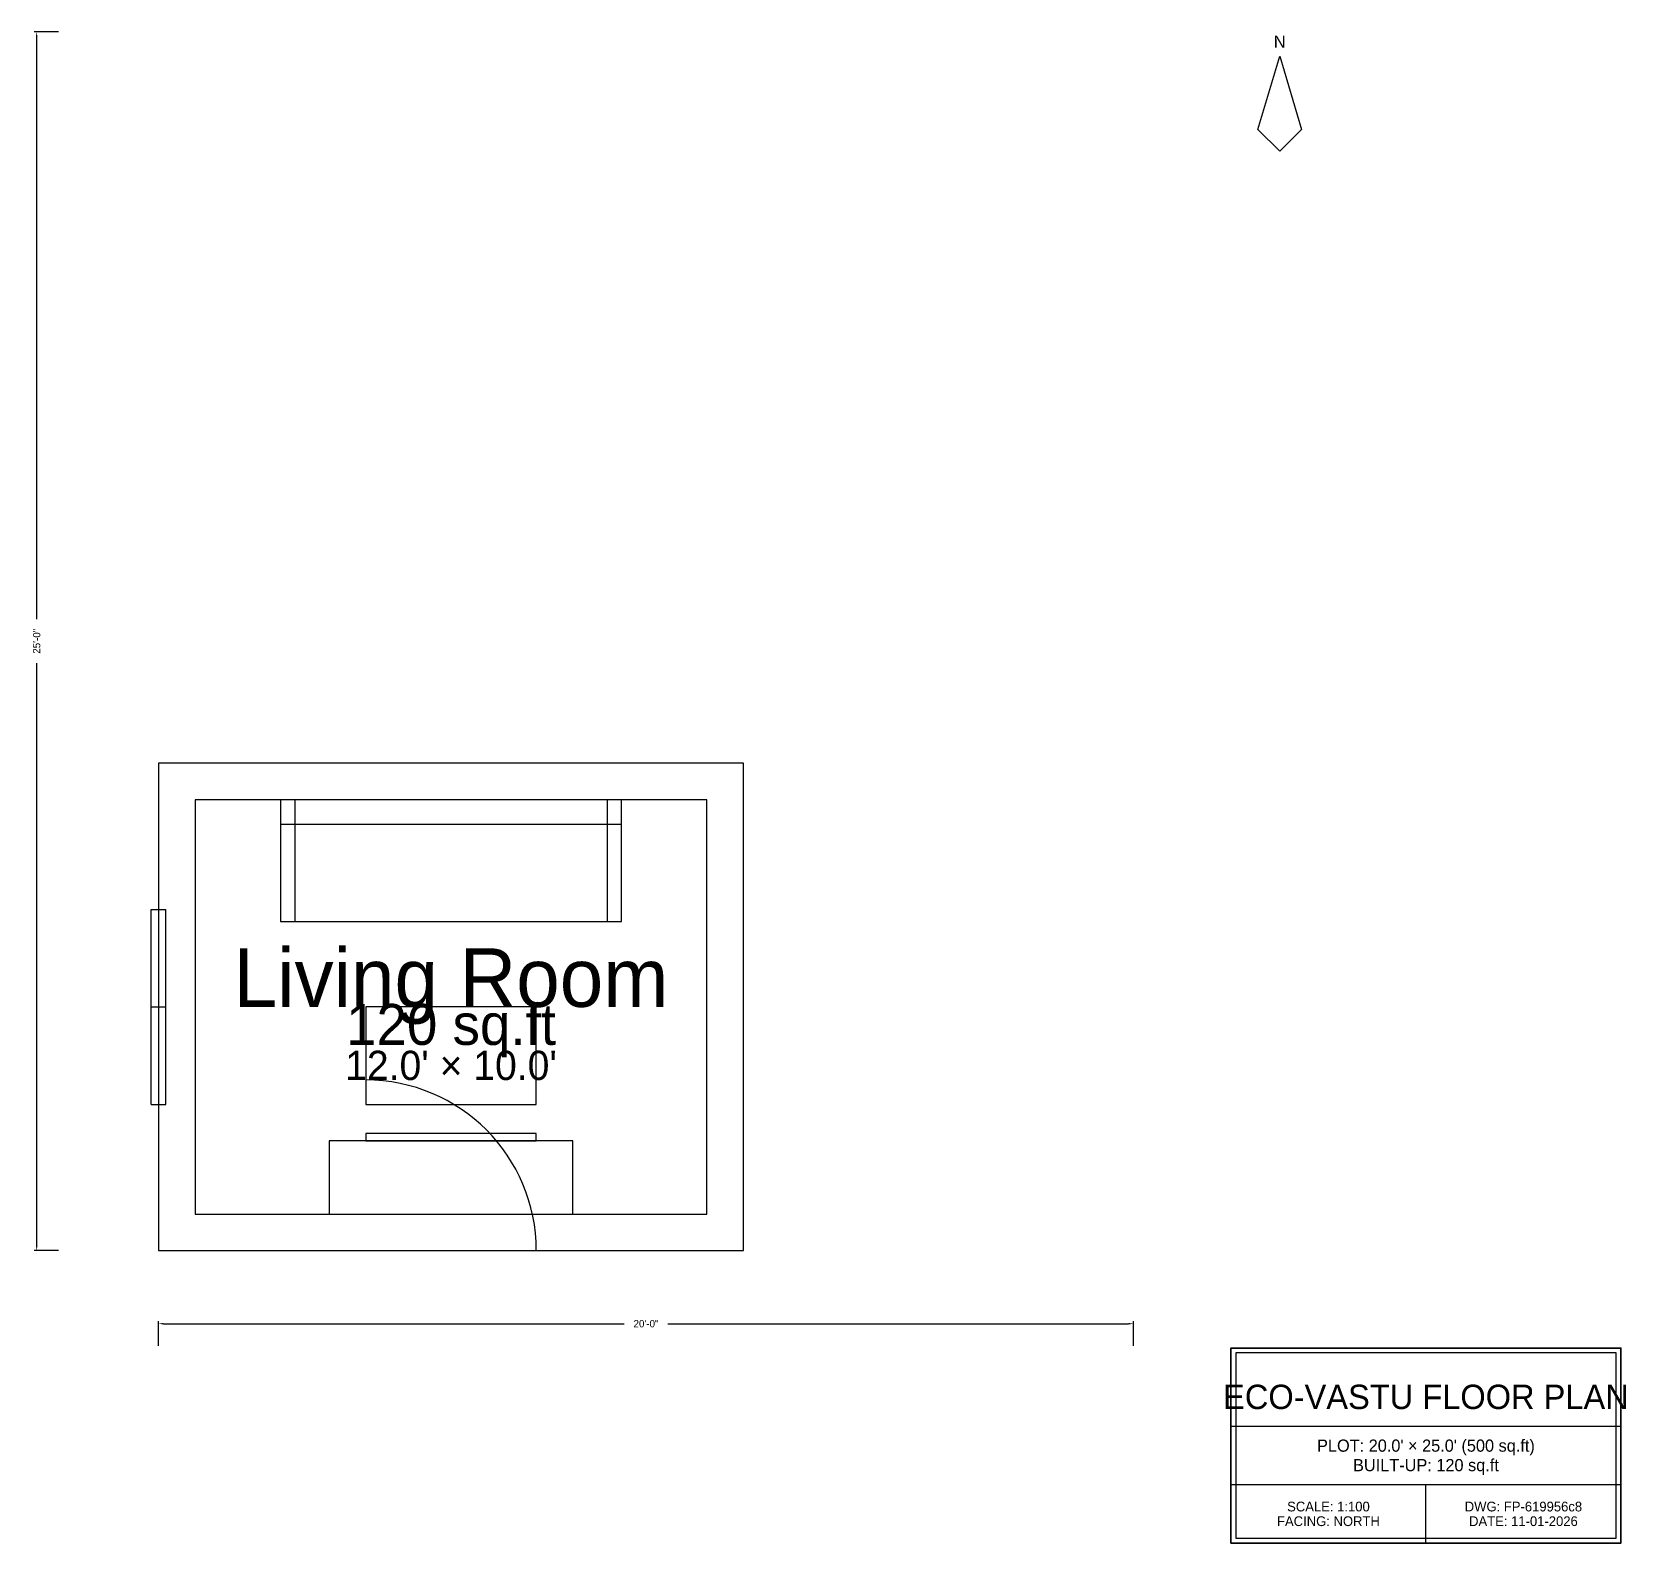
# Model space of a CAD drawing. Header units: feet. Extents: x -2.6 to 30.1, y -6 to 25.
import ezdxf
from ezdxf.enums import TextEntityAlignment as Align

# ---------------------------------------------------------------- set-up
doc = ezdxf.new("R2010")
doc.units = ezdxf.units.FT
for name, color, linetype in [('DOORS', 6, 'Continuous'), ('FURNITURE', 30, 'Continuous'), ('LABELS', 7, 'Continuous'), ('WALLS', 1, 'Continuous'), ('WINDOWS', 4, 'Continuous')]:
    doc.layers.add(name, color=color, linetype=linetype)
doc.dimstyles.new('INDIAN_FT_IN', dxfattribs={"dimtxt": 0.15, "dimasz": 0.1, "dimexe": 0.05, "dimexo": 0.05, "dimtad": 1, "dimcen": 2.5, "dimazin": 3, "dimtfac": 1, "dimtmove": 0, "dimatfit": 3})

# ---------------------------------------------------------------- blocks, each defined once
blk = doc.blocks.new('_CLOSEDFILLED')
at = {"color": 0, "linetype": 'BYBLOCK'}
blk.add_solid([(-1, 0.16), (0, 0), (-1, -0.16)], dxfattribs=at)
blk = doc.blocks.new('*D1')
for p, q in [((0, -1.95), (0, -1.45)), ((0.1, -1.5), (9.55, -1.5)), ((10.45, -1.5), (19.9, -1.5)), ((20, -1.95), (20, -1.45))]:
    blk.add_line(p, q)
at = {"layer": 'Defpoints'}
for p in [(0, -1.5), (0, -2), (20, -2)]:
    blk.add_point(p, dxfattribs=at)
at = {"xscale": 0.1, "yscale": 0.1, "rotation": 180}
blk.add_blockref('_CLOSEDFILLED', (0, -1.5), dxfattribs=at)
at = {"xscale": 0.1, "yscale": 0.1}
blk.add_blockref('_CLOSEDFILLED', (20, -1.5), dxfattribs=at)
at = {"insert": (10, -1.5), "char_height": 0.15, "attachment_point": 5}
blk.add_mtext('20\'-0"', dxfattribs=at)
blk = doc.blocks.new('*D2')
for p, q in [((-2.05, 25), (-2.55, 25)), ((-2.5, 12.95), (-2.5, 24.9)), ((-2.5, 0.1), (-2.5, 12.05)), ((-2.05, 0), (-2.55, 0))]:
    blk.add_line(p, q)
at = {"layer": 'Defpoints'}
for p in [(-2, 25), (-2.5, 0), (-2, 0)]:
    blk.add_point(p, dxfattribs=at)
at = {"xscale": 0.1, "yscale": 0.1}
for p, rotation in [((-2.5, 25), 90), ((-2.5, 0), 270)]:
    blk.add_blockref('_CLOSEDFILLED', p, dxfattribs=dict(at, rotation=rotation))
at = {"insert": (-2.5, 12.5), "char_height": 0.15, "attachment_point": 5, "rotation": 90}
blk.add_mtext('25\'-0"', dxfattribs=at)

msp = doc.modelspace()

# ---------------------------------------------------------------- linework, layer by layer
at = {"layer": 'DOORS', "color": 0}
msp.add_line((4.25, 0), (7.75, 0), dxfattribs=at)
at = {"layer": 'DOORS'}
msp.add_arc((4.25, 0), 3.5, 0, 90, dxfattribs=at)
at = {"layer": 'FURNITURE', "color": 30}
for points in [[(2.5, 6.75), (9.5, 6.75), (9.5, 9.25), (2.5, 9.25), (2.5, 6.75)], [(2.5, 8.75), (9.5, 8.75), (9.5, 9.25), (2.5, 9.25), (2.5, 8.75)], [(2.5, 6.75), (2.8, 6.75), (2.8, 9.25), (2.5, 9.25), (2.5, 6.75)], [(9.2, 6.75), (9.5, 6.75), (9.5, 9.25), (9.2, 9.25), (9.2, 6.75)], [(4.25, 3), (7.75, 3), (7.75, 5), (4.25, 5), (4.25, 3)], [(4.25, 2.25), (7.75, 2.25), (7.75, 2.4), (4.25, 2.4), (4.25, 2.25)], [(3.5, 0.75), (8.5, 0.75), (8.5, 2.25), (3.5, 2.25), (3.5, 0.75)]]:
    msp.add_lwpolyline(points, close=True, dxfattribs=at)
at = {"layer": 'LABELS', "color": 252}
for p, q in [((22, -3.6), (30, -3.6)), ((22, -4.8), (30, -4.8)), ((26, -6), (26, -4.8))]:
    msp.add_line(p, q, dxfattribs=at)
at = {"layer": 'LABELS'}
msp.add_lwpolyline([(22.55, 23), (23, 24.5), (23.45, 23), (23, 22.55), (22.55, 23)], close=True, dxfattribs=at)
at = {"layer": 'LABELS', "color": 250, "lineweight": 35}
msp.add_lwpolyline([(22, -6), (30, -6), (30, -2), (22, -2), (22, -6)], close=True, dxfattribs=at)
at = {"layer": 'LABELS', "color": 252}
msp.add_lwpolyline([(22.1, -5.9), (29.9, -5.9), (29.9, -2.1), (22.1, -2.1), (22.1, -5.9)], close=True, dxfattribs=at)
at = {"layer": 'WALLS', "color": 1}
msp.add_lwpolyline([(0, 0), (12, 0), (12, 10), (0, 10), (0, 0)], close=True, dxfattribs=at)
at = {"layer": 'WALLS'}
msp.add_lwpolyline([(0.75, 0.75), (11.25, 0.75), (11.25, 9.25), (0.75, 9.25), (0.75, 0.75)], close=True, dxfattribs=at)
at = {"layer": 'WINDOWS', "color": 4}
for p, q in [((-0.15, 3), (-0.15, 7)), ((-0.15, 7), (0.15, 7)), ((0.15, 3), (0.15, 7)), ((-0.15, 5), (0.15, 5)), ((-0.15, 3), (0.15, 3))]:
    msp.add_line(p, q, dxfattribs=at)

# ---------------------------------------------------------------- texts
at = {"layer": 'LABELS'}
msp.add_text('N', height=0.25, dxfattribs=at).set_placement((23, 24.8), align=Align.MIDDLE_CENTER)
at = {"layer": 'LABELS', "color": 250}
for s, height, p in [('Living Room', 1.2, (6, 5.6)), ('ECO-VASTU FLOOR PLAN', 0.5, (26, -3))]:
    msp.add_text(s, height=height, dxfattribs=at).set_placement(p, align=Align.MIDDLE_CENTER)
at = {"layer": 'LABELS', "color": 251}
for s, height, p in [('120 sq.ft', 0.84, (6, 4.64)), ("PLOT: 20.0' × 25.0' (500 sq.ft)", 0.25, (26, -4)), ('BUILT-UP: 120 sq.ft', 0.25, (26, -4.4))]:
    msp.add_text(s, height=height, dxfattribs=at).set_placement(p, align=Align.MIDDLE_CENTER)
at = {"layer": 'LABELS', "color": 252}
for s, height, p in [("12.0' × 10.0'", 0.6, (6, 3.8)), ('SCALE: 1:100', 0.2, (24, -5.25)), ('DWG: FP-619956c8', 0.2, (28, -5.25)), ('FACING: NORTH', 0.2, (24, -5.55)), ('DATE: 11-01-2026', 0.2, (28, -5.55))]:
    msp.add_text(s, height=height, dxfattribs=at).set_placement(p, align=Align.MIDDLE_CENTER)

# ---------------------------------------------------------------- dimensions: what is measured, and where the dimension line sits
dim = msp.add_linear_dim(base=(-2.5, 0), p1=(-2, 0), p2=(-2, 25), angle=90, text='25\'-0"', dimstyle='INDIAN_FT_IN', override={"dimtxt": 0.15})
dim.commit()
dim.dimension.update_dxf_attribs({"geometry": '*D2', "text_midpoint": (-2.5, 12.5)})
dim = msp.add_linear_dim(base=(0, -1.5), p1=(0, -2), p2=(20, -2), text='20\'-0"', dimstyle='INDIAN_FT_IN', override={"dimtxt": 0.15})
dim.commit()
dim.dimension.update_dxf_attribs({"geometry": '*D1', "text_midpoint": (10, -1.5)})

doc.saveas('drawing.dxf')
